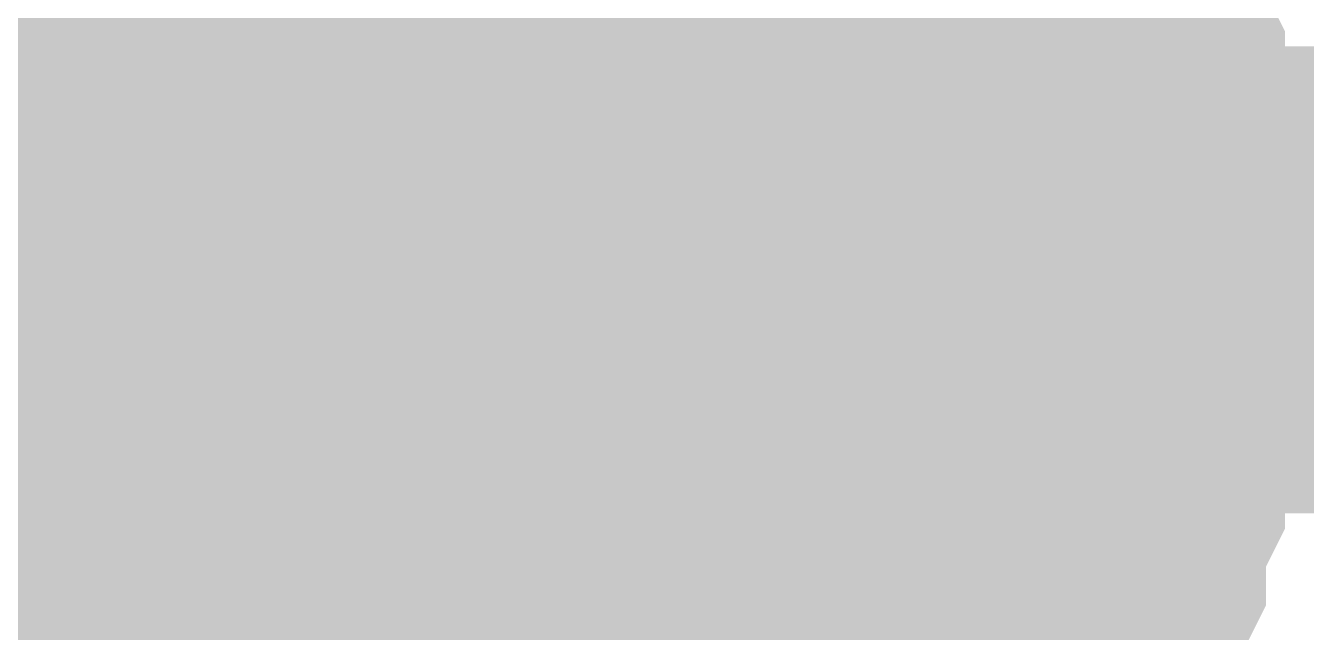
# Model space of a CAD drawing. Header units: inches. Extents: x 0 to 569, y 0 to 432.
# Drawn here: x 154.78 to 155.602, y 131.846 to 132.236 of the extents above; entities that cross this region are included whole.
import ezdxf

# ---------------------------------------------------------------- set-up
doc = ezdxf.new("R2010")
doc.units = ezdxf.units.IN
doc.layers.add('Sheet', color=255, linetype='Continuous')

msp = doc.modelspace()

# ---------------------------------------------------------------- linework, layer by layer
at = {"layer": 'Sheet'}
msp.add_lwpolyline([(154.686, 132.08, 0.508, 0.508, 1), (155.194, 132.08, 0.508, 0.508, 1)], format="xyseb", close=True, dxfattribs=at)
for points in [[(155.33936, 132.39502, 0.29972, 0.29972, 0), (155.35176, 132.38262, 0.29972, 0.29972, 0), (155.36416, 132.35781, 0.29972, 0.29972, 0), (155.37656, 132.33301, 0.29972, 0.29972, 0), (155.38896, 132.32061, 0.29972, 0.29972, 0), (155.40137, 132.2958, 0.29972, 0.29972, 0), (155.41377, 132.271, 0.29972, 0.29972, 0), (155.42617, 132.24619, 0.29972, 0.29972, 0), (155.42617, 132.22139, 0.29972, 0.29972, 0), (155.43857, 132.19658, 0.29972, 0.29972, 0), (155.43857, 132.17178, 0.29972, 0.29972, 0), (155.45098, 132.14697, 0.29972, 0.29972, 0), (155.45098, 132.12217, 0.29972, 0.29972, 0), (155.45098, 132.09736, 0.29972, 0.29972, 0), (155.45098, 132.07256, 0.29972, 0.29972, 0)], [(155.33936, 132.39502, 0.29972, 0.29972, 0), (155.35176, 132.38262, 0.29972, 0.29972, 0), (155.36416, 132.35781, 0.29972, 0.29972, 0), (155.37656, 132.33301, 0.29972, 0.29972, 0), (155.38896, 132.32061, 0.29972, 0.29972, 0), (155.40137, 132.2958, 0.29972, 0.29972, 0), (155.41377, 132.271, 0.29972, 0.29972, 0), (155.42617, 132.24619, 0.29972, 0.29972, 0), (155.42617, 132.22139, 0.29972, 0.29972, 0), (155.43857, 132.19658, 0.29972, 0.29972, 0), (155.43857, 132.17178, 0.29972, 0.29972, 0), (155.45098, 132.14697, 0.29972, 0.29972, 0), (155.45098, 132.12217, 0.29972, 0.29972, 0), (155.45098, 132.09736, 0.29972, 0.29972, 0), (155.45098, 132.07256, 0.29972, 0.29972, 0)], [(155.33936, 132.39502, 0.29972, 0.29972, 0), (155.35176, 132.38262, 0.29972, 0.29972, 0), (155.36416, 132.35781, 0.29972, 0.29972, 0), (155.37656, 132.33301, 0.29972, 0.29972, 0), (155.38896, 132.32061, 0.29972, 0.29972, 0), (155.40137, 132.2958, 0.29972, 0.29972, 0), (155.41377, 132.271, 0.29972, 0.29972, 0), (155.42617, 132.24619, 0.29972, 0.29972, 0), (155.42617, 132.22139, 0.29972, 0.29972, 0), (155.43857, 132.19658, 0.29972, 0.29972, 0), (155.43857, 132.17178, 0.29972, 0.29972, 0), (155.45098, 132.14697, 0.29972, 0.29972, 0), (155.45098, 132.12217, 0.29972, 0.29972, 0), (155.45098, 132.09736, 0.29972, 0.29972, 0), (155.45098, 132.07256, 0.29972, 0.29972, 0)], [(155.33936, 132.39502, 0.29972, 0.29972, 0), (155.35176, 132.38262, 0.29972, 0.29972, 0), (155.36416, 132.35781, 0.29972, 0.29972, 0), (155.37656, 132.33301, 0.29972, 0.29972, 0), (155.38896, 132.32061, 0.29972, 0.29972, 0), (155.40137, 132.2958, 0.29972, 0.29972, 0), (155.41377, 132.271, 0.29972, 0.29972, 0), (155.42617, 132.24619, 0.29972, 0.29972, 0), (155.42617, 132.22139, 0.29972, 0.29972, 0), (155.43857, 132.19658, 0.29972, 0.29972, 0), (155.43857, 132.17178, 0.29972, 0.29972, 0), (155.45098, 132.14697, 0.29972, 0.29972, 0), (155.45098, 132.12217, 0.29972, 0.29972, 0), (155.45098, 132.09736, 0.29972, 0.29972, 0), (155.45098, 132.07256, 0.29972, 0.29972, 0)], [(155.33936, 132.39502, 0.29972, 0.29972, 0), (155.35176, 132.38262, 0.29972, 0.29972, 0), (155.36416, 132.35781, 0.29972, 0.29972, 0), (155.37656, 132.33301, 0.29972, 0.29972, 0), (155.38896, 132.32061, 0.29972, 0.29972, 0), (155.40137, 132.2958, 0.29972, 0.29972, 0), (155.41377, 132.271, 0.29972, 0.29972, 0), (155.42617, 132.24619, 0.29972, 0.29972, 0), (155.42617, 132.22139, 0.29972, 0.29972, 0), (155.43857, 132.19658, 0.29972, 0.29972, 0), (155.43857, 132.17178, 0.29972, 0.29972, 0), (155.45098, 132.14697, 0.29972, 0.29972, 0), (155.45098, 132.12217, 0.29972, 0.29972, 0), (155.45098, 132.09736, 0.29972, 0.29972, 0), (155.45098, 132.07256, 0.29972, 0.29972, 0)], [(155.33936, 132.39502, 0.29972, 0.29972, 0), (155.35176, 132.38262, 0.29972, 0.29972, 0), (155.36416, 132.35781, 0.29972, 0.29972, 0), (155.37656, 132.33301, 0.29972, 0.29972, 0), (155.38896, 132.32061, 0.29972, 0.29972, 0), (155.40137, 132.2958, 0.29972, 0.29972, 0), (155.41377, 132.271, 0.29972, 0.29972, 0), (155.42617, 132.24619, 0.29972, 0.29972, 0), (155.42617, 132.22139, 0.29972, 0.29972, 0), (155.43857, 132.19658, 0.29972, 0.29972, 0), (155.43857, 132.17178, 0.29972, 0.29972, 0), (155.45098, 132.14697, 0.29972, 0.29972, 0), (155.45098, 132.12217, 0.29972, 0.29972, 0), (155.45098, 132.09736, 0.29972, 0.29972, 0), (155.45098, 132.07256, 0.29972, 0.29972, 0)], [(155.33936, 132.39502, 0.29972, 0.29972, 0), (155.35176, 132.38262, 0.29972, 0.29972, 0), (155.36416, 132.35781, 0.29972, 0.29972, 0), (155.37656, 132.33301, 0.29972, 0.29972, 0), (155.38896, 132.32061, 0.29972, 0.29972, 0), (155.40137, 132.2958, 0.29972, 0.29972, 0), (155.41377, 132.271, 0.29972, 0.29972, 0), (155.42617, 132.24619, 0.29972, 0.29972, 0), (155.42617, 132.22139, 0.29972, 0.29972, 0), (155.43857, 132.19658, 0.29972, 0.29972, 0), (155.43857, 132.17178, 0.29972, 0.29972, 0), (155.45098, 132.14697, 0.29972, 0.29972, 0), (155.45098, 132.12217, 0.29972, 0.29972, 0), (155.45098, 132.09736, 0.29972, 0.29972, 0), (155.45098, 132.07256, 0.29972, 0.29972, 0)], [(155.40137, 132.2958, 0.09906, 0.09906, 0), (155.41377, 132.271, 0.09906, 0.09906, 0), (155.42617, 132.24619, 0.09906, 0.09906, 0), (155.42617, 132.22139, 0.09906, 0.09906, 0), (155.43857, 132.19658, 0.09906, 0.09906, 0), (155.43857, 132.17178, 0.09906, 0.09906, 0), (155.45098, 132.14697, 0.09906, 0.09906, 0), (155.45098, 132.12217, 0.09906, 0.09906, 0), (155.45098, 132.09736, 0.09906, 0.09906, 0), (155.45098, 132.07256, 0.09906, 0.09906, 0)], [(155.40137, 132.2958, 0.09906, 0.09906, 0), (155.41377, 132.271, 0.09906, 0.09906, 0), (155.42617, 132.24619, 0.09906, 0.09906, 0), (155.42617, 132.22139, 0.09906, 0.09906, 0), (155.43857, 132.19658, 0.09906, 0.09906, 0), (155.43857, 132.17178, 0.09906, 0.09906, 0), (155.45098, 132.14697, 0.09906, 0.09906, 0), (155.45098, 132.12217, 0.09906, 0.09906, 0), (155.45098, 132.09736, 0.09906, 0.09906, 0), (155.45098, 132.07256, 0.09906, 0.09906, 0)], [(155.40137, 132.2958, 0.09906, 0.09906, 0), (155.41377, 132.271, 0.09906, 0.09906, 0), (155.42617, 132.24619, 0.09906, 0.09906, 0), (155.42617, 132.22139, 0.09906, 0.09906, 0), (155.43857, 132.19658, 0.09906, 0.09906, 0), (155.43857, 132.17178, 0.09906, 0.09906, 0), (155.45098, 132.14697, 0.09906, 0.09906, 0), (155.45098, 132.12217, 0.09906, 0.09906, 0), (155.45098, 132.09736, 0.09906, 0.09906, 0), (155.45098, 132.07256, 0.09906, 0.09906, 0)], [(155.40137, 132.2958, 0.09906, 0.09906, 0), (155.41377, 132.271, 0.09906, 0.09906, 0), (155.42617, 132.24619, 0.09906, 0.09906, 0), (155.42617, 132.22139, 0.09906, 0.09906, 0), (155.43857, 132.19658, 0.09906, 0.09906, 0), (155.43857, 132.17178, 0.09906, 0.09906, 0), (155.45098, 132.14697, 0.09906, 0.09906, 0), (155.45098, 132.12217, 0.09906, 0.09906, 0), (155.45098, 132.09736, 0.09906, 0.09906, 0), (155.45098, 132.07256, 0.09906, 0.09906, 0)], [(155.40137, 132.2958, 0.09906, 0.09906, 0), (155.41377, 132.271, 0.09906, 0.09906, 0), (155.42617, 132.24619, 0.09906, 0.09906, 0), (155.42617, 132.22139, 0.09906, 0.09906, 0), (155.43857, 132.19658, 0.09906, 0.09906, 0), (155.43857, 132.17178, 0.09906, 0.09906, 0), (155.45098, 132.14697, 0.09906, 0.09906, 0), (155.45098, 132.12217, 0.09906, 0.09906, 0), (155.45098, 132.09736, 0.09906, 0.09906, 0), (155.45098, 132.07256, 0.09906, 0.09906, 0)], [(155.40137, 132.2958, 0.09906, 0.09906, 0), (155.41377, 132.271, 0.09906, 0.09906, 0), (155.42617, 132.24619, 0.09906, 0.09906, 0), (155.42617, 132.22139, 0.09906, 0.09906, 0), (155.43857, 132.19658, 0.09906, 0.09906, 0), (155.43857, 132.17178, 0.09906, 0.09906, 0), (155.45098, 132.14697, 0.09906, 0.09906, 0), (155.45098, 132.12217, 0.09906, 0.09906, 0), (155.45098, 132.09736, 0.09906, 0.09906, 0), (155.45098, 132.07256, 0.09906, 0.09906, 0)], [(155.40137, 132.2958, 0.09906, 0.09906, 0), (155.41377, 132.271, 0.09906, 0.09906, 0), (155.42617, 132.24619, 0.09906, 0.09906, 0), (155.42617, 132.22139, 0.09906, 0.09906, 0), (155.43857, 132.19658, 0.09906, 0.09906, 0), (155.43857, 132.17178, 0.09906, 0.09906, 0), (155.45098, 132.14697, 0.09906, 0.09906, 0), (155.45098, 132.12217, 0.09906, 0.09906, 0), (155.45098, 132.09736, 0.09906, 0.09906, 0), (155.45098, 132.07256, 0.09906, 0.09906, 0)], [(114.3, 81.27256, 0.29972, 0.29972, 0), (114.3, 96.51504, 0.29972, 0.29972, 0), (114.3, 132.07256, 0.29972, 0.29972, 0), (129.54248, 132.07256, 0.29972, 0.29972, 0), (144.78496, 132.07256, 0.29972, 0.29972, 0), (154.94248, 132.07256, 0.29972, 0.29972, 0)], [(162.56992, 132.07256, 0.29972, 0.29972, 0), (154.94248, 132.07256, 0.29972, 0.29972, 0)], [(205.74248, 116.83008, 0.29972, 0.29972, 0), (205.74248, 119.37256, 0.29972, 0.29972, 0), (154.94248, 119.37256, 0.29972, 0.29972, 0), (154.94248, 132.07256, 0.29972, 0.29972, 0)], [(155.45098, 132.07256, 0.29972, 0.29972, 0), (155.45098, 132.04775, 0.29972, 0.29972, 0), (155.45098, 132.02295, 0.29972, 0.29972, 0), (155.45098, 131.99814, 0.29972, 0.29972, 0), (155.43857, 131.97334, 0.29972, 0.29972, 0), (155.43857, 131.94854, 0.29972, 0.29972, 0), (155.42617, 131.92373, 0.29972, 0.29972, 0), (155.42617, 131.89893, 0.29972, 0.29972, 0), (155.41377, 131.87412, 0.29972, 0.29972, 0), (155.40137, 131.86172, 0.29972, 0.29972, 0), (155.38896, 131.83691, 0.29972, 0.29972, 0), (155.37656, 131.81211, 0.29972, 0.29972, 0), (155.36416, 131.7873, 0.29972, 0.29972, 0), (155.35176, 131.7749, 0.29972, 0.29972, 0), (155.33936, 131.7501, 0.29972, 0.29972, 0), (155.31455, 131.7377, 0.29972, 0.29972, 0), (155.30215, 131.71289, 0.29972, 0.29972, 0), (155.28975, 131.70049, 0.29972, 0.29972, 0), (155.26494, 131.68809, 0.29972, 0.29972, 0)], [(155.45098, 132.07256, 0.29972, 0.29972, 0), (155.45098, 132.04775, 0.29972, 0.29972, 0), (155.45098, 132.02295, 0.29972, 0.29972, 0), (155.45098, 131.99814, 0.29972, 0.29972, 0), (155.43857, 131.97334, 0.29972, 0.29972, 0), (155.43857, 131.94854, 0.29972, 0.29972, 0), (155.42617, 131.92373, 0.29972, 0.29972, 0), (155.42617, 131.89893, 0.29972, 0.29972, 0), (155.41377, 131.87412, 0.29972, 0.29972, 0), (155.40137, 131.86172, 0.29972, 0.29972, 0), (155.38896, 131.83691, 0.29972, 0.29972, 0), (155.37656, 131.81211, 0.29972, 0.29972, 0), (155.36416, 131.7873, 0.29972, 0.29972, 0), (155.35176, 131.7749, 0.29972, 0.29972, 0), (155.33936, 131.7501, 0.29972, 0.29972, 0), (155.31455, 131.7377, 0.29972, 0.29972, 0), (155.30215, 131.71289, 0.29972, 0.29972, 0), (155.28975, 131.70049, 0.29972, 0.29972, 0), (155.26494, 131.68809, 0.29972, 0.29972, 0)], [(155.45098, 132.07256, 0.29972, 0.29972, 0), (155.45098, 132.04775, 0.29972, 0.29972, 0), (155.45098, 132.02295, 0.29972, 0.29972, 0), (155.45098, 131.99814, 0.29972, 0.29972, 0), (155.43857, 131.97334, 0.29972, 0.29972, 0), (155.43857, 131.94854, 0.29972, 0.29972, 0), (155.42617, 131.92373, 0.29972, 0.29972, 0), (155.42617, 131.89893, 0.29972, 0.29972, 0), (155.41377, 131.87412, 0.29972, 0.29972, 0), (155.40137, 131.86172, 0.29972, 0.29972, 0), (155.38896, 131.83691, 0.29972, 0.29972, 0), (155.37656, 131.81211, 0.29972, 0.29972, 0), (155.36416, 131.7873, 0.29972, 0.29972, 0), (155.35176, 131.7749, 0.29972, 0.29972, 0), (155.33936, 131.7501, 0.29972, 0.29972, 0), (155.31455, 131.7377, 0.29972, 0.29972, 0), (155.30215, 131.71289, 0.29972, 0.29972, 0), (155.28975, 131.70049, 0.29972, 0.29972, 0), (155.26494, 131.68809, 0.29972, 0.29972, 0)], [(155.45098, 132.07256, 0.29972, 0.29972, 0), (155.45098, 132.04775, 0.29972, 0.29972, 0), (155.45098, 132.02295, 0.29972, 0.29972, 0), (155.45098, 131.99814, 0.29972, 0.29972, 0), (155.43857, 131.97334, 0.29972, 0.29972, 0), (155.43857, 131.94854, 0.29972, 0.29972, 0), (155.42617, 131.92373, 0.29972, 0.29972, 0), (155.42617, 131.89893, 0.29972, 0.29972, 0), (155.41377, 131.87412, 0.29972, 0.29972, 0), (155.40137, 131.86172, 0.29972, 0.29972, 0), (155.38896, 131.83691, 0.29972, 0.29972, 0), (155.37656, 131.81211, 0.29972, 0.29972, 0), (155.36416, 131.7873, 0.29972, 0.29972, 0), (155.35176, 131.7749, 0.29972, 0.29972, 0), (155.33936, 131.7501, 0.29972, 0.29972, 0), (155.31455, 131.7377, 0.29972, 0.29972, 0), (155.30215, 131.71289, 0.29972, 0.29972, 0), (155.28975, 131.70049, 0.29972, 0.29972, 0), (155.26494, 131.68809, 0.29972, 0.29972, 0)], [(155.45098, 132.07256, 0.29972, 0.29972, 0), (155.45098, 132.04775, 0.29972, 0.29972, 0), (155.45098, 132.02295, 0.29972, 0.29972, 0), (155.45098, 131.99814, 0.29972, 0.29972, 0), (155.43857, 131.97334, 0.29972, 0.29972, 0), (155.43857, 131.94854, 0.29972, 0.29972, 0), (155.42617, 131.92373, 0.29972, 0.29972, 0), (155.42617, 131.89893, 0.29972, 0.29972, 0), (155.41377, 131.87412, 0.29972, 0.29972, 0), (155.40137, 131.86172, 0.29972, 0.29972, 0), (155.38896, 131.83691, 0.29972, 0.29972, 0), (155.37656, 131.81211, 0.29972, 0.29972, 0), (155.36416, 131.7873, 0.29972, 0.29972, 0), (155.35176, 131.7749, 0.29972, 0.29972, 0), (155.33936, 131.7501, 0.29972, 0.29972, 0), (155.31455, 131.7377, 0.29972, 0.29972, 0), (155.30215, 131.71289, 0.29972, 0.29972, 0), (155.28975, 131.70049, 0.29972, 0.29972, 0), (155.26494, 131.68809, 0.29972, 0.29972, 0)], [(155.45098, 132.07256, 0.29972, 0.29972, 0), (155.45098, 132.04775, 0.29972, 0.29972, 0), (155.45098, 132.02295, 0.29972, 0.29972, 0), (155.45098, 131.99814, 0.29972, 0.29972, 0), (155.43857, 131.97334, 0.29972, 0.29972, 0), (155.43857, 131.94854, 0.29972, 0.29972, 0), (155.42617, 131.92373, 0.29972, 0.29972, 0), (155.42617, 131.89893, 0.29972, 0.29972, 0), (155.41377, 131.87412, 0.29972, 0.29972, 0), (155.40137, 131.86172, 0.29972, 0.29972, 0), (155.38896, 131.83691, 0.29972, 0.29972, 0), (155.37656, 131.81211, 0.29972, 0.29972, 0), (155.36416, 131.7873, 0.29972, 0.29972, 0), (155.35176, 131.7749, 0.29972, 0.29972, 0), (155.33936, 131.7501, 0.29972, 0.29972, 0), (155.31455, 131.7377, 0.29972, 0.29972, 0), (155.30215, 131.71289, 0.29972, 0.29972, 0), (155.28975, 131.70049, 0.29972, 0.29972, 0), (155.26494, 131.68809, 0.29972, 0.29972, 0)], [(155.45098, 132.07256, 0.29972, 0.29972, 0), (155.45098, 132.04775, 0.29972, 0.29972, 0), (155.45098, 132.02295, 0.29972, 0.29972, 0), (155.45098, 131.99814, 0.29972, 0.29972, 0), (155.43857, 131.97334, 0.29972, 0.29972, 0), (155.43857, 131.94854, 0.29972, 0.29972, 0), (155.42617, 131.92373, 0.29972, 0.29972, 0), (155.42617, 131.89893, 0.29972, 0.29972, 0), (155.41377, 131.87412, 0.29972, 0.29972, 0), (155.40137, 131.86172, 0.29972, 0.29972, 0), (155.38896, 131.83691, 0.29972, 0.29972, 0), (155.37656, 131.81211, 0.29972, 0.29972, 0), (155.36416, 131.7873, 0.29972, 0.29972, 0), (155.35176, 131.7749, 0.29972, 0.29972, 0), (155.33936, 131.7501, 0.29972, 0.29972, 0), (155.31455, 131.7377, 0.29972, 0.29972, 0), (155.30215, 131.71289, 0.29972, 0.29972, 0), (155.28975, 131.70049, 0.29972, 0.29972, 0), (155.26494, 131.68809, 0.29972, 0.29972, 0)], [(155.45098, 132.07256, 0.29972, 0.29972, 0), (155.45098, 132.07256, 0.29972, 0.29972, 0), (155.45098, 132.07256, 0.29972, 0.29972, 0), (155.45098, 132.07256, 0.29972, 0.29972, 0), (155.45098, 132.07256, 0.29972, 0.29972, 0), (155.45098, 132.07256, 0.29972, 0.29972, 0), (155.45098, 132.07256, 0.29972, 0.29972, 0), (155.45098, 132.07256, 0.29972, 0.29972, 0), (155.45098, 132.07256, 0.29972, 0.29972, 0), (155.45098, 132.07256, 0.29972, 0.29972, 0), (155.45098, 132.07256, 0.29972, 0.29972, 0), (155.45098, 132.07256, 0.29972, 0.29972, 0), (155.45098, 132.07256, 0.29972, 0.29972, 0), (155.45098, 132.07256, 0.29972, 0.29972, 0), (155.45098, 132.07256, 0.29972, 0.29972, 0), (155.45098, 132.07256, 0.29972, 0.29972, 0), (155.45098, 132.07256, 0.29972, 0.29972, 0), (155.45098, 132.07256, 0.29972, 0.29972, 0), (155.45098, 132.07256, 0.29972, 0.29972, 0), (155.45098, 132.07256, 0.29972, 0.29972, 0), (155.45098, 132.07256, 0.29972, 0.29972, 0), (155.45098, 132.07256, 0.29972, 0.29972, 0), (155.45098, 132.07256, 0.29972, 0.29972, 0), (155.45098, 132.07256, 0.29972, 0.29972, 0), (155.45098, 132.07256, 0.29972, 0.29972, 0), (155.45098, 132.07256, 0.29972, 0.29972, 0), (155.45098, 132.07256, 0.29972, 0.29972, 0), (155.45098, 132.07256, 0.29972, 0.29972, 0), (155.45098, 132.07256, 0.29972, 0.29972, 0), (155.45098, 132.07256, 0.29972, 0.29972, 0), (155.45098, 132.07256, 0.29972, 0.29972, 0), (155.45098, 132.07256, 0.29972, 0.29972, 0), (155.45098, 132.07256, 0.29972, 0.29972, 0)], [(155.45098, 132.07256, 0.29972, 0.29972, 0), (155.45098, 132.07256, 0.29972, 0.29972, 0)], [(155.45098, 132.07256, 0.29972, 0.29972, 0), (155.45098, 132.07256, 0.29972, 0.29972, 0), (155.45098, 132.07256, 0.29972, 0.29972, 0), (155.45098, 132.07256, 0.29972, 0.29972, 0), (155.45098, 132.07256, 0.29972, 0.29972, 0), (155.45098, 132.07256, 0.29972, 0.29972, 0), (155.45098, 132.07256, 0.29972, 0.29972, 0), (155.45098, 132.07256, 0.29972, 0.29972, 0), (155.45098, 132.07256, 0.29972, 0.29972, 0), (155.45098, 132.07256, 0.29972, 0.29972, 0), (155.45098, 132.07256, 0.29972, 0.29972, 0), (155.45098, 132.07256, 0.29972, 0.29972, 0), (155.45098, 132.07256, 0.29972, 0.29972, 0), (155.45098, 132.07256, 0.29972, 0.29972, 0), (155.45098, 132.07256, 0.29972, 0.29972, 0), (155.45098, 132.07256, 0.29972, 0.29972, 0), (155.45098, 132.07256, 0.29972, 0.29972, 0), (155.45098, 132.07256, 0.29972, 0.29972, 0), (155.45098, 132.07256, 0.29972, 0.29972, 0), (155.45098, 132.07256, 0.29972, 0.29972, 0), (155.45098, 132.07256, 0.29972, 0.29972, 0), (155.45098, 132.07256, 0.29972, 0.29972, 0), (155.45098, 132.07256, 0.29972, 0.29972, 0), (155.45098, 132.07256, 0.29972, 0.29972, 0), (155.45098, 132.07256, 0.29972, 0.29972, 0), (155.45098, 132.07256, 0.29972, 0.29972, 0), (155.45098, 132.07256, 0.29972, 0.29972, 0), (155.45098, 132.07256, 0.29972, 0.29972, 0), (155.45098, 132.07256, 0.29972, 0.29972, 0), (155.45098, 132.07256, 0.29972, 0.29972, 0), (155.45098, 132.07256, 0.29972, 0.29972, 0), (155.45098, 132.07256, 0.29972, 0.29972, 0), (155.45098, 132.07256, 0.29972, 0.29972, 0)], [(155.45098, 132.07256, 0.29972, 0.29972, 0), (155.45098, 132.07256, 0.29972, 0.29972, 0)], [(155.45098, 132.07256, 0.29972, 0.29972, 0), (155.45098, 132.07256, 0.29972, 0.29972, 0), (155.45098, 132.07256, 0.29972, 0.29972, 0), (155.45098, 132.07256, 0.29972, 0.29972, 0), (155.45098, 132.07256, 0.29972, 0.29972, 0), (155.45098, 132.07256, 0.29972, 0.29972, 0), (155.45098, 132.07256, 0.29972, 0.29972, 0), (155.45098, 132.07256, 0.29972, 0.29972, 0), (155.45098, 132.07256, 0.29972, 0.29972, 0), (155.45098, 132.07256, 0.29972, 0.29972, 0), (155.45098, 132.07256, 0.29972, 0.29972, 0), (155.45098, 132.07256, 0.29972, 0.29972, 0), (155.45098, 132.07256, 0.29972, 0.29972, 0), (155.45098, 132.07256, 0.29972, 0.29972, 0), (155.45098, 132.07256, 0.29972, 0.29972, 0), (155.45098, 132.07256, 0.29972, 0.29972, 0), (155.45098, 132.07256, 0.29972, 0.29972, 0), (155.45098, 132.07256, 0.29972, 0.29972, 0), (155.45098, 132.07256, 0.29972, 0.29972, 0), (155.45098, 132.07256, 0.29972, 0.29972, 0), (155.45098, 132.07256, 0.29972, 0.29972, 0), (155.45098, 132.07256, 0.29972, 0.29972, 0), (155.45098, 132.07256, 0.29972, 0.29972, 0), (155.45098, 132.07256, 0.29972, 0.29972, 0), (155.45098, 132.07256, 0.29972, 0.29972, 0), (155.45098, 132.07256, 0.29972, 0.29972, 0), (155.45098, 132.07256, 0.29972, 0.29972, 0), (155.45098, 132.07256, 0.29972, 0.29972, 0), (155.45098, 132.07256, 0.29972, 0.29972, 0), (155.45098, 132.07256, 0.29972, 0.29972, 0), (155.45098, 132.07256, 0.29972, 0.29972, 0), (155.45098, 132.07256, 0.29972, 0.29972, 0), (155.45098, 132.07256, 0.29972, 0.29972, 0)], [(155.45098, 132.07256, 0.29972, 0.29972, 0), (155.45098, 132.07256, 0.29972, 0.29972, 0)], [(155.45098, 132.07256, 0.29972, 0.29972, 0), (155.45098, 132.07256, 0.29972, 0.29972, 0), (155.45098, 132.07256, 0.29972, 0.29972, 0), (155.45098, 132.07256, 0.29972, 0.29972, 0), (155.45098, 132.07256, 0.29972, 0.29972, 0), (155.45098, 132.07256, 0.29972, 0.29972, 0), (155.45098, 132.07256, 0.29972, 0.29972, 0), (155.45098, 132.07256, 0.29972, 0.29972, 0), (155.45098, 132.07256, 0.29972, 0.29972, 0), (155.45098, 132.07256, 0.29972, 0.29972, 0), (155.45098, 132.07256, 0.29972, 0.29972, 0), (155.45098, 132.07256, 0.29972, 0.29972, 0), (155.45098, 132.07256, 0.29972, 0.29972, 0), (155.45098, 132.07256, 0.29972, 0.29972, 0), (155.45098, 132.07256, 0.29972, 0.29972, 0), (155.45098, 132.07256, 0.29972, 0.29972, 0), (155.45098, 132.07256, 0.29972, 0.29972, 0), (155.45098, 132.07256, 0.29972, 0.29972, 0), (155.45098, 132.07256, 0.29972, 0.29972, 0), (155.45098, 132.07256, 0.29972, 0.29972, 0), (155.45098, 132.07256, 0.29972, 0.29972, 0), (155.45098, 132.07256, 0.29972, 0.29972, 0), (155.45098, 132.07256, 0.29972, 0.29972, 0), (155.45098, 132.07256, 0.29972, 0.29972, 0), (155.45098, 132.07256, 0.29972, 0.29972, 0), (155.45098, 132.07256, 0.29972, 0.29972, 0), (155.45098, 132.07256, 0.29972, 0.29972, 0), (155.45098, 132.07256, 0.29972, 0.29972, 0), (155.45098, 132.07256, 0.29972, 0.29972, 0), (155.45098, 132.07256, 0.29972, 0.29972, 0), (155.45098, 132.07256, 0.29972, 0.29972, 0), (155.45098, 132.07256, 0.29972, 0.29972, 0), (155.45098, 132.07256, 0.29972, 0.29972, 0)], [(155.45098, 132.07256, 0.29972, 0.29972, 0), (155.45098, 132.07256, 0.29972, 0.29972, 0)], [(155.45098, 132.07256, 0.29972, 0.29972, 0), (155.45098, 132.07256, 0.29972, 0.29972, 0), (155.45098, 132.07256, 0.29972, 0.29972, 0), (155.45098, 132.07256, 0.29972, 0.29972, 0), (155.45098, 132.07256, 0.29972, 0.29972, 0), (155.45098, 132.07256, 0.29972, 0.29972, 0), (155.45098, 132.07256, 0.29972, 0.29972, 0), (155.45098, 132.07256, 0.29972, 0.29972, 0), (155.45098, 132.07256, 0.29972, 0.29972, 0), (155.45098, 132.07256, 0.29972, 0.29972, 0), (155.45098, 132.07256, 0.29972, 0.29972, 0), (155.45098, 132.07256, 0.29972, 0.29972, 0), (155.45098, 132.07256, 0.29972, 0.29972, 0), (155.45098, 132.07256, 0.29972, 0.29972, 0), (155.45098, 132.07256, 0.29972, 0.29972, 0), (155.45098, 132.07256, 0.29972, 0.29972, 0), (155.45098, 132.07256, 0.29972, 0.29972, 0), (155.45098, 132.07256, 0.29972, 0.29972, 0), (155.45098, 132.07256, 0.29972, 0.29972, 0), (155.45098, 132.07256, 0.29972, 0.29972, 0), (155.45098, 132.07256, 0.29972, 0.29972, 0), (155.45098, 132.07256, 0.29972, 0.29972, 0), (155.45098, 132.07256, 0.29972, 0.29972, 0), (155.45098, 132.07256, 0.29972, 0.29972, 0), (155.45098, 132.07256, 0.29972, 0.29972, 0), (155.45098, 132.07256, 0.29972, 0.29972, 0), (155.45098, 132.07256, 0.29972, 0.29972, 0), (155.45098, 132.07256, 0.29972, 0.29972, 0), (155.45098, 132.07256, 0.29972, 0.29972, 0), (155.45098, 132.07256, 0.29972, 0.29972, 0), (155.45098, 132.07256, 0.29972, 0.29972, 0), (155.45098, 132.07256, 0.29972, 0.29972, 0), (155.45098, 132.07256, 0.29972, 0.29972, 0)], [(155.45098, 132.07256, 0.29972, 0.29972, 0), (155.45098, 132.07256, 0.29972, 0.29972, 0)], [(155.45098, 132.07256, 0.29972, 0.29972, 0), (155.45098, 132.07256, 0.29972, 0.29972, 0), (155.45098, 132.07256, 0.29972, 0.29972, 0), (155.45098, 132.07256, 0.29972, 0.29972, 0), (155.45098, 132.07256, 0.29972, 0.29972, 0), (155.45098, 132.07256, 0.29972, 0.29972, 0), (155.45098, 132.07256, 0.29972, 0.29972, 0), (155.45098, 132.07256, 0.29972, 0.29972, 0), (155.45098, 132.07256, 0.29972, 0.29972, 0), (155.45098, 132.07256, 0.29972, 0.29972, 0), (155.45098, 132.07256, 0.29972, 0.29972, 0), (155.45098, 132.07256, 0.29972, 0.29972, 0), (155.45098, 132.07256, 0.29972, 0.29972, 0), (155.45098, 132.07256, 0.29972, 0.29972, 0), (155.45098, 132.07256, 0.29972, 0.29972, 0), (155.45098, 132.07256, 0.29972, 0.29972, 0), (155.45098, 132.07256, 0.29972, 0.29972, 0), (155.45098, 132.07256, 0.29972, 0.29972, 0), (155.45098, 132.07256, 0.29972, 0.29972, 0), (155.45098, 132.07256, 0.29972, 0.29972, 0), (155.45098, 132.07256, 0.29972, 0.29972, 0), (155.45098, 132.07256, 0.29972, 0.29972, 0), (155.45098, 132.07256, 0.29972, 0.29972, 0), (155.45098, 132.07256, 0.29972, 0.29972, 0), (155.45098, 132.07256, 0.29972, 0.29972, 0), (155.45098, 132.07256, 0.29972, 0.29972, 0), (155.45098, 132.07256, 0.29972, 0.29972, 0), (155.45098, 132.07256, 0.29972, 0.29972, 0), (155.45098, 132.07256, 0.29972, 0.29972, 0), (155.45098, 132.07256, 0.29972, 0.29972, 0), (155.45098, 132.07256, 0.29972, 0.29972, 0), (155.45098, 132.07256, 0.29972, 0.29972, 0), (155.45098, 132.07256, 0.29972, 0.29972, 0)], [(155.45098, 132.07256, 0.29972, 0.29972, 0), (155.45098, 132.07256, 0.29972, 0.29972, 0)], [(155.45098, 132.07256, 0.29972, 0.29972, 0), (155.45098, 132.07256, 0.29972, 0.29972, 0), (155.45098, 132.07256, 0.29972, 0.29972, 0), (155.45098, 132.07256, 0.29972, 0.29972, 0), (155.45098, 132.07256, 0.29972, 0.29972, 0), (155.45098, 132.07256, 0.29972, 0.29972, 0), (155.45098, 132.07256, 0.29972, 0.29972, 0), (155.45098, 132.07256, 0.29972, 0.29972, 0), (155.45098, 132.07256, 0.29972, 0.29972, 0), (155.45098, 132.07256, 0.29972, 0.29972, 0), (155.45098, 132.07256, 0.29972, 0.29972, 0), (155.45098, 132.07256, 0.29972, 0.29972, 0), (155.45098, 132.07256, 0.29972, 0.29972, 0), (155.45098, 132.07256, 0.29972, 0.29972, 0), (155.45098, 132.07256, 0.29972, 0.29972, 0), (155.45098, 132.07256, 0.29972, 0.29972, 0), (155.45098, 132.07256, 0.29972, 0.29972, 0), (155.45098, 132.07256, 0.29972, 0.29972, 0), (155.45098, 132.07256, 0.29972, 0.29972, 0), (155.45098, 132.07256, 0.29972, 0.29972, 0), (155.45098, 132.07256, 0.29972, 0.29972, 0), (155.45098, 132.07256, 0.29972, 0.29972, 0), (155.45098, 132.07256, 0.29972, 0.29972, 0), (155.45098, 132.07256, 0.29972, 0.29972, 0), (155.45098, 132.07256, 0.29972, 0.29972, 0), (155.45098, 132.07256, 0.29972, 0.29972, 0), (155.45098, 132.07256, 0.29972, 0.29972, 0), (155.45098, 132.07256, 0.29972, 0.29972, 0), (155.45098, 132.07256, 0.29972, 0.29972, 0), (155.45098, 132.07256, 0.29972, 0.29972, 0), (155.45098, 132.07256, 0.29972, 0.29972, 0), (155.45098, 132.07256, 0.29972, 0.29972, 0), (155.45098, 132.07256, 0.29972, 0.29972, 0)], [(155.45098, 132.07256, 0.29972, 0.29972, 0), (155.45098, 132.07256, 0.29972, 0.29972, 0)], [(155.45098, 132.07256, 0.09906, 0.09906, 0), (155.45098, 132.04775, 0.09906, 0.09906, 0), (155.45098, 132.02295, 0.09906, 0.09906, 0), (155.45098, 131.99814, 0.09906, 0.09906, 0), (155.43857, 131.97334, 0.09906, 0.09906, 0), (155.43857, 131.94854, 0.09906, 0.09906, 0), (155.42617, 131.92373, 0.09906, 0.09906, 0), (155.42617, 131.89893, 0.09906, 0.09906, 0), (155.41377, 131.87412, 0.09906, 0.09906, 0), (155.40137, 131.86172, 0.09906, 0.09906, 0), (155.38896, 131.83691, 0.09906, 0.09906, 0), (155.37656, 131.81211, 0.09906, 0.09906, 0), (155.36416, 131.7873, 0.09906, 0.09906, 0)], [(155.45098, 132.07256, 0.09906, 0.09906, 0), (155.45098, 132.04775, 0.09906, 0.09906, 0), (155.45098, 132.02295, 0.09906, 0.09906, 0), (155.45098, 131.99814, 0.09906, 0.09906, 0), (155.43857, 131.97334, 0.09906, 0.09906, 0), (155.43857, 131.94854, 0.09906, 0.09906, 0), (155.42617, 131.92373, 0.09906, 0.09906, 0), (155.42617, 131.89893, 0.09906, 0.09906, 0), (155.41377, 131.87412, 0.09906, 0.09906, 0), (155.40137, 131.86172, 0.09906, 0.09906, 0), (155.38896, 131.83691, 0.09906, 0.09906, 0), (155.37656, 131.81211, 0.09906, 0.09906, 0), (155.36416, 131.7873, 0.09906, 0.09906, 0)], [(155.45098, 132.07256, 0.09906, 0.09906, 0), (155.45098, 132.04775, 0.09906, 0.09906, 0), (155.45098, 132.02295, 0.09906, 0.09906, 0), (155.45098, 131.99814, 0.09906, 0.09906, 0), (155.43857, 131.97334, 0.09906, 0.09906, 0), (155.43857, 131.94854, 0.09906, 0.09906, 0), (155.42617, 131.92373, 0.09906, 0.09906, 0), (155.42617, 131.89893, 0.09906, 0.09906, 0), (155.41377, 131.87412, 0.09906, 0.09906, 0), (155.40137, 131.86172, 0.09906, 0.09906, 0), (155.38896, 131.83691, 0.09906, 0.09906, 0), (155.37656, 131.81211, 0.09906, 0.09906, 0), (155.36416, 131.7873, 0.09906, 0.09906, 0)], [(155.45098, 132.07256, 0.09906, 0.09906, 0), (155.45098, 132.04775, 0.09906, 0.09906, 0), (155.45098, 132.02295, 0.09906, 0.09906, 0), (155.45098, 131.99814, 0.09906, 0.09906, 0), (155.43857, 131.97334, 0.09906, 0.09906, 0), (155.43857, 131.94854, 0.09906, 0.09906, 0), (155.42617, 131.92373, 0.09906, 0.09906, 0), (155.42617, 131.89893, 0.09906, 0.09906, 0), (155.41377, 131.87412, 0.09906, 0.09906, 0), (155.40137, 131.86172, 0.09906, 0.09906, 0), (155.38896, 131.83691, 0.09906, 0.09906, 0), (155.37656, 131.81211, 0.09906, 0.09906, 0), (155.36416, 131.7873, 0.09906, 0.09906, 0)], [(155.45098, 132.07256, 0.09906, 0.09906, 0), (155.45098, 132.04775, 0.09906, 0.09906, 0), (155.45098, 132.02295, 0.09906, 0.09906, 0), (155.45098, 131.99814, 0.09906, 0.09906, 0), (155.43857, 131.97334, 0.09906, 0.09906, 0), (155.43857, 131.94854, 0.09906, 0.09906, 0), (155.42617, 131.92373, 0.09906, 0.09906, 0), (155.42617, 131.89893, 0.09906, 0.09906, 0), (155.41377, 131.87412, 0.09906, 0.09906, 0), (155.40137, 131.86172, 0.09906, 0.09906, 0), (155.38896, 131.83691, 0.09906, 0.09906, 0), (155.37656, 131.81211, 0.09906, 0.09906, 0), (155.36416, 131.7873, 0.09906, 0.09906, 0)], [(155.45098, 132.07256, 0.09906, 0.09906, 0), (155.45098, 132.04775, 0.09906, 0.09906, 0), (155.45098, 132.02295, 0.09906, 0.09906, 0), (155.45098, 131.99814, 0.09906, 0.09906, 0), (155.43857, 131.97334, 0.09906, 0.09906, 0), (155.43857, 131.94854, 0.09906, 0.09906, 0), (155.42617, 131.92373, 0.09906, 0.09906, 0), (155.42617, 131.89893, 0.09906, 0.09906, 0), (155.41377, 131.87412, 0.09906, 0.09906, 0), (155.40137, 131.86172, 0.09906, 0.09906, 0), (155.38896, 131.83691, 0.09906, 0.09906, 0), (155.37656, 131.81211, 0.09906, 0.09906, 0), (155.36416, 131.7873, 0.09906, 0.09906, 0)], [(155.45098, 132.07256, 0.09906, 0.09906, 0), (155.45098, 132.04775, 0.09906, 0.09906, 0), (155.45098, 132.02295, 0.09906, 0.09906, 0), (155.45098, 131.99814, 0.09906, 0.09906, 0), (155.43857, 131.97334, 0.09906, 0.09906, 0), (155.43857, 131.94854, 0.09906, 0.09906, 0), (155.42617, 131.92373, 0.09906, 0.09906, 0), (155.42617, 131.89893, 0.09906, 0.09906, 0), (155.41377, 131.87412, 0.09906, 0.09906, 0), (155.40137, 131.86172, 0.09906, 0.09906, 0), (155.38896, 131.83691, 0.09906, 0.09906, 0), (155.37656, 131.81211, 0.09906, 0.09906, 0), (155.36416, 131.7873, 0.09906, 0.09906, 0)], [(155.45098, 132.07256, 0.09906, 0.09906, 0), (155.45098, 132.07256, 0.09906, 0.09906, 0), (155.45098, 132.07256, 0.09906, 0.09906, 0), (155.45098, 132.07256, 0.09906, 0.09906, 0), (155.45098, 132.07256, 0.09906, 0.09906, 0), (155.45098, 132.07256, 0.09906, 0.09906, 0), (155.45098, 132.07256, 0.09906, 0.09906, 0), (155.45098, 132.07256, 0.09906, 0.09906, 0), (155.45098, 132.07256, 0.09906, 0.09906, 0), (155.45098, 132.07256, 0.09906, 0.09906, 0), (155.45098, 132.07256, 0.09906, 0.09906, 0), (155.45098, 132.07256, 0.09906, 0.09906, 0), (155.45098, 132.07256, 0.09906, 0.09906, 0), (155.45098, 132.07256, 0.09906, 0.09906, 0), (155.45098, 132.07256, 0.09906, 0.09906, 0), (155.45098, 132.07256, 0.09906, 0.09906, 0), (155.45098, 132.07256, 0.09906, 0.09906, 0), (155.45098, 132.07256, 0.09906, 0.09906, 0), (155.45098, 132.07256, 0.09906, 0.09906, 0), (155.45098, 132.07256, 0.09906, 0.09906, 0), (155.45098, 132.07256, 0.09906, 0.09906, 0), (155.45098, 132.07256, 0.09906, 0.09906, 0), (155.45098, 132.07256, 0.09906, 0.09906, 0), (155.45098, 132.07256, 0.09906, 0.09906, 0), (155.45098, 132.07256, 0.09906, 0.09906, 0), (155.45098, 132.07256, 0.09906, 0.09906, 0), (155.45098, 132.07256, 0.09906, 0.09906, 0), (155.45098, 132.07256, 0.09906, 0.09906, 0), (155.45098, 132.07256, 0.09906, 0.09906, 0), (155.45098, 132.07256, 0.09906, 0.09906, 0), (155.45098, 132.07256, 0.09906, 0.09906, 0), (155.45098, 132.07256, 0.09906, 0.09906, 0), (155.45098, 132.07256, 0.09906, 0.09906, 0)], [(155.45098, 132.07256, 0.09906, 0.09906, 0), (155.45098, 132.07256, 0.09906, 0.09906, 0)], [(155.45098, 132.07256, 0.09906, 0.09906, 0), (155.45098, 132.07256, 0.09906, 0.09906, 0), (155.45098, 132.07256, 0.09906, 0.09906, 0), (155.45098, 132.07256, 0.09906, 0.09906, 0), (155.45098, 132.07256, 0.09906, 0.09906, 0), (155.45098, 132.07256, 0.09906, 0.09906, 0), (155.45098, 132.07256, 0.09906, 0.09906, 0), (155.45098, 132.07256, 0.09906, 0.09906, 0), (155.45098, 132.07256, 0.09906, 0.09906, 0), (155.45098, 132.07256, 0.09906, 0.09906, 0), (155.45098, 132.07256, 0.09906, 0.09906, 0), (155.45098, 132.07256, 0.09906, 0.09906, 0), (155.45098, 132.07256, 0.09906, 0.09906, 0), (155.45098, 132.07256, 0.09906, 0.09906, 0), (155.45098, 132.07256, 0.09906, 0.09906, 0), (155.45098, 132.07256, 0.09906, 0.09906, 0), (155.45098, 132.07256, 0.09906, 0.09906, 0), (155.45098, 132.07256, 0.09906, 0.09906, 0), (155.45098, 132.07256, 0.09906, 0.09906, 0), (155.45098, 132.07256, 0.09906, 0.09906, 0), (155.45098, 132.07256, 0.09906, 0.09906, 0), (155.45098, 132.07256, 0.09906, 0.09906, 0), (155.45098, 132.07256, 0.09906, 0.09906, 0), (155.45098, 132.07256, 0.09906, 0.09906, 0), (155.45098, 132.07256, 0.09906, 0.09906, 0), (155.45098, 132.07256, 0.09906, 0.09906, 0), (155.45098, 132.07256, 0.09906, 0.09906, 0), (155.45098, 132.07256, 0.09906, 0.09906, 0), (155.45098, 132.07256, 0.09906, 0.09906, 0), (155.45098, 132.07256, 0.09906, 0.09906, 0), (155.45098, 132.07256, 0.09906, 0.09906, 0), (155.45098, 132.07256, 0.09906, 0.09906, 0), (155.45098, 132.07256, 0.09906, 0.09906, 0)], [(155.45098, 132.07256, 0.09906, 0.09906, 0), (155.45098, 132.07256, 0.09906, 0.09906, 0)], [(155.45098, 132.07256, 0.09906, 0.09906, 0), (155.45098, 132.07256, 0.09906, 0.09906, 0), (155.45098, 132.07256, 0.09906, 0.09906, 0), (155.45098, 132.07256, 0.09906, 0.09906, 0), (155.45098, 132.07256, 0.09906, 0.09906, 0), (155.45098, 132.07256, 0.09906, 0.09906, 0), (155.45098, 132.07256, 0.09906, 0.09906, 0), (155.45098, 132.07256, 0.09906, 0.09906, 0), (155.45098, 132.07256, 0.09906, 0.09906, 0), (155.45098, 132.07256, 0.09906, 0.09906, 0), (155.45098, 132.07256, 0.09906, 0.09906, 0), (155.45098, 132.07256, 0.09906, 0.09906, 0), (155.45098, 132.07256, 0.09906, 0.09906, 0), (155.45098, 132.07256, 0.09906, 0.09906, 0), (155.45098, 132.07256, 0.09906, 0.09906, 0), (155.45098, 132.07256, 0.09906, 0.09906, 0), (155.45098, 132.07256, 0.09906, 0.09906, 0), (155.45098, 132.07256, 0.09906, 0.09906, 0), (155.45098, 132.07256, 0.09906, 0.09906, 0), (155.45098, 132.07256, 0.09906, 0.09906, 0), (155.45098, 132.07256, 0.09906, 0.09906, 0), (155.45098, 132.07256, 0.09906, 0.09906, 0), (155.45098, 132.07256, 0.09906, 0.09906, 0), (155.45098, 132.07256, 0.09906, 0.09906, 0), (155.45098, 132.07256, 0.09906, 0.09906, 0), (155.45098, 132.07256, 0.09906, 0.09906, 0), (155.45098, 132.07256, 0.09906, 0.09906, 0), (155.45098, 132.07256, 0.09906, 0.09906, 0), (155.45098, 132.07256, 0.09906, 0.09906, 0), (155.45098, 132.07256, 0.09906, 0.09906, 0), (155.45098, 132.07256, 0.09906, 0.09906, 0), (155.45098, 132.07256, 0.09906, 0.09906, 0), (155.45098, 132.07256, 0.09906, 0.09906, 0)], [(155.45098, 132.07256, 0.09906, 0.09906, 0), (155.45098, 132.07256, 0.09906, 0.09906, 0)], [(155.45098, 132.07256, 0.09906, 0.09906, 0), (155.45098, 132.07256, 0.09906, 0.09906, 0), (155.45098, 132.07256, 0.09906, 0.09906, 0), (155.45098, 132.07256, 0.09906, 0.09906, 0), (155.45098, 132.07256, 0.09906, 0.09906, 0), (155.45098, 132.07256, 0.09906, 0.09906, 0), (155.45098, 132.07256, 0.09906, 0.09906, 0), (155.45098, 132.07256, 0.09906, 0.09906, 0), (155.45098, 132.07256, 0.09906, 0.09906, 0), (155.45098, 132.07256, 0.09906, 0.09906, 0), (155.45098, 132.07256, 0.09906, 0.09906, 0), (155.45098, 132.07256, 0.09906, 0.09906, 0), (155.45098, 132.07256, 0.09906, 0.09906, 0), (155.45098, 132.07256, 0.09906, 0.09906, 0), (155.45098, 132.07256, 0.09906, 0.09906, 0), (155.45098, 132.07256, 0.09906, 0.09906, 0), (155.45098, 132.07256, 0.09906, 0.09906, 0), (155.45098, 132.07256, 0.09906, 0.09906, 0), (155.45098, 132.07256, 0.09906, 0.09906, 0), (155.45098, 132.07256, 0.09906, 0.09906, 0), (155.45098, 132.07256, 0.09906, 0.09906, 0), (155.45098, 132.07256, 0.09906, 0.09906, 0), (155.45098, 132.07256, 0.09906, 0.09906, 0), (155.45098, 132.07256, 0.09906, 0.09906, 0), (155.45098, 132.07256, 0.09906, 0.09906, 0), (155.45098, 132.07256, 0.09906, 0.09906, 0), (155.45098, 132.07256, 0.09906, 0.09906, 0), (155.45098, 132.07256, 0.09906, 0.09906, 0), (155.45098, 132.07256, 0.09906, 0.09906, 0), (155.45098, 132.07256, 0.09906, 0.09906, 0), (155.45098, 132.07256, 0.09906, 0.09906, 0), (155.45098, 132.07256, 0.09906, 0.09906, 0), (155.45098, 132.07256, 0.09906, 0.09906, 0)], [(155.45098, 132.07256, 0.09906, 0.09906, 0), (155.45098, 132.07256, 0.09906, 0.09906, 0)], [(155.45098, 132.07256, 0.09906, 0.09906, 0), (155.45098, 132.07256, 0.09906, 0.09906, 0), (155.45098, 132.07256, 0.09906, 0.09906, 0), (155.45098, 132.07256, 0.09906, 0.09906, 0), (155.45098, 132.07256, 0.09906, 0.09906, 0), (155.45098, 132.07256, 0.09906, 0.09906, 0), (155.45098, 132.07256, 0.09906, 0.09906, 0), (155.45098, 132.07256, 0.09906, 0.09906, 0), (155.45098, 132.07256, 0.09906, 0.09906, 0), (155.45098, 132.07256, 0.09906, 0.09906, 0), (155.45098, 132.07256, 0.09906, 0.09906, 0), (155.45098, 132.07256, 0.09906, 0.09906, 0), (155.45098, 132.07256, 0.09906, 0.09906, 0), (155.45098, 132.07256, 0.09906, 0.09906, 0), (155.45098, 132.07256, 0.09906, 0.09906, 0), (155.45098, 132.07256, 0.09906, 0.09906, 0), (155.45098, 132.07256, 0.09906, 0.09906, 0), (155.45098, 132.07256, 0.09906, 0.09906, 0), (155.45098, 132.07256, 0.09906, 0.09906, 0), (155.45098, 132.07256, 0.09906, 0.09906, 0), (155.45098, 132.07256, 0.09906, 0.09906, 0), (155.45098, 132.07256, 0.09906, 0.09906, 0), (155.45098, 132.07256, 0.09906, 0.09906, 0), (155.45098, 132.07256, 0.09906, 0.09906, 0), (155.45098, 132.07256, 0.09906, 0.09906, 0), (155.45098, 132.07256, 0.09906, 0.09906, 0), (155.45098, 132.07256, 0.09906, 0.09906, 0), (155.45098, 132.07256, 0.09906, 0.09906, 0), (155.45098, 132.07256, 0.09906, 0.09906, 0), (155.45098, 132.07256, 0.09906, 0.09906, 0), (155.45098, 132.07256, 0.09906, 0.09906, 0), (155.45098, 132.07256, 0.09906, 0.09906, 0), (155.45098, 132.07256, 0.09906, 0.09906, 0)], [(155.45098, 132.07256, 0.09906, 0.09906, 0), (155.45098, 132.07256, 0.09906, 0.09906, 0)], [(155.45098, 132.07256, 0.09906, 0.09906, 0), (155.45098, 132.07256, 0.09906, 0.09906, 0), (155.45098, 132.07256, 0.09906, 0.09906, 0), (155.45098, 132.07256, 0.09906, 0.09906, 0), (155.45098, 132.07256, 0.09906, 0.09906, 0), (155.45098, 132.07256, 0.09906, 0.09906, 0), (155.45098, 132.07256, 0.09906, 0.09906, 0), (155.45098, 132.07256, 0.09906, 0.09906, 0), (155.45098, 132.07256, 0.09906, 0.09906, 0), (155.45098, 132.07256, 0.09906, 0.09906, 0), (155.45098, 132.07256, 0.09906, 0.09906, 0), (155.45098, 132.07256, 0.09906, 0.09906, 0), (155.45098, 132.07256, 0.09906, 0.09906, 0), (155.45098, 132.07256, 0.09906, 0.09906, 0), (155.45098, 132.07256, 0.09906, 0.09906, 0), (155.45098, 132.07256, 0.09906, 0.09906, 0), (155.45098, 132.07256, 0.09906, 0.09906, 0), (155.45098, 132.07256, 0.09906, 0.09906, 0), (155.45098, 132.07256, 0.09906, 0.09906, 0), (155.45098, 132.07256, 0.09906, 0.09906, 0), (155.45098, 132.07256, 0.09906, 0.09906, 0), (155.45098, 132.07256, 0.09906, 0.09906, 0), (155.45098, 132.07256, 0.09906, 0.09906, 0), (155.45098, 132.07256, 0.09906, 0.09906, 0), (155.45098, 132.07256, 0.09906, 0.09906, 0), (155.45098, 132.07256, 0.09906, 0.09906, 0), (155.45098, 132.07256, 0.09906, 0.09906, 0), (155.45098, 132.07256, 0.09906, 0.09906, 0), (155.45098, 132.07256, 0.09906, 0.09906, 0), (155.45098, 132.07256, 0.09906, 0.09906, 0), (155.45098, 132.07256, 0.09906, 0.09906, 0), (155.45098, 132.07256, 0.09906, 0.09906, 0), (155.45098, 132.07256, 0.09906, 0.09906, 0)], [(155.45098, 132.07256, 0.09906, 0.09906, 0), (155.45098, 132.07256, 0.09906, 0.09906, 0)], [(155.45098, 132.07256, 0.09906, 0.09906, 0), (155.45098, 132.07256, 0.09906, 0.09906, 0), (155.45098, 132.07256, 0.09906, 0.09906, 0), (155.45098, 132.07256, 0.09906, 0.09906, 0), (155.45098, 132.07256, 0.09906, 0.09906, 0), (155.45098, 132.07256, 0.09906, 0.09906, 0), (155.45098, 132.07256, 0.09906, 0.09906, 0), (155.45098, 132.07256, 0.09906, 0.09906, 0), (155.45098, 132.07256, 0.09906, 0.09906, 0), (155.45098, 132.07256, 0.09906, 0.09906, 0), (155.45098, 132.07256, 0.09906, 0.09906, 0), (155.45098, 132.07256, 0.09906, 0.09906, 0), (155.45098, 132.07256, 0.09906, 0.09906, 0), (155.45098, 132.07256, 0.09906, 0.09906, 0), (155.45098, 132.07256, 0.09906, 0.09906, 0), (155.45098, 132.07256, 0.09906, 0.09906, 0), (155.45098, 132.07256, 0.09906, 0.09906, 0), (155.45098, 132.07256, 0.09906, 0.09906, 0), (155.45098, 132.07256, 0.09906, 0.09906, 0), (155.45098, 132.07256, 0.09906, 0.09906, 0), (155.45098, 132.07256, 0.09906, 0.09906, 0), (155.45098, 132.07256, 0.09906, 0.09906, 0), (155.45098, 132.07256, 0.09906, 0.09906, 0), (155.45098, 132.07256, 0.09906, 0.09906, 0), (155.45098, 132.07256, 0.09906, 0.09906, 0), (155.45098, 132.07256, 0.09906, 0.09906, 0), (155.45098, 132.07256, 0.09906, 0.09906, 0), (155.45098, 132.07256, 0.09906, 0.09906, 0), (155.45098, 132.07256, 0.09906, 0.09906, 0), (155.45098, 132.07256, 0.09906, 0.09906, 0), (155.45098, 132.07256, 0.09906, 0.09906, 0), (155.45098, 132.07256, 0.09906, 0.09906, 0), (155.45098, 132.07256, 0.09906, 0.09906, 0)], [(155.45098, 132.07256, 0.09906, 0.09906, 0), (155.45098, 132.07256, 0.09906, 0.09906, 0)]]:
    msp.add_lwpolyline(points, format="xyseb", dxfattribs=at)

doc.saveas('drawing.dxf')
